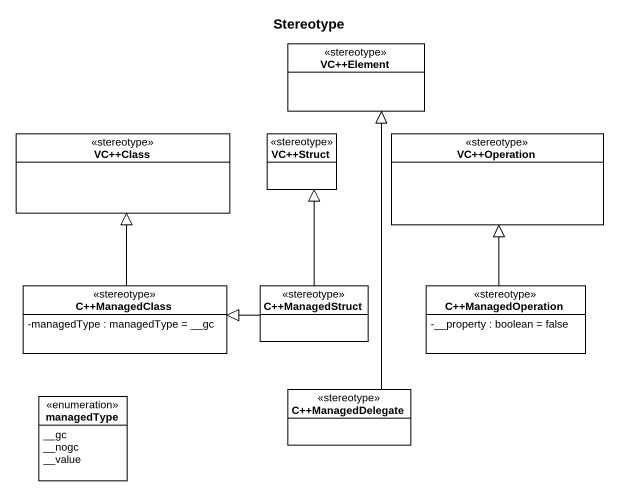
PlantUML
@startuml
title Stereotype
hide circle
hide empty members
skinparam classAttributeIconSize 0
class "VC++Element" as VC_Element <<stereotype>>
class "VC++Class" as VC_Class <<stereotype>>
class "VC++Struct" as VC_Struct <<stereotype>>
class "VC++Operation" as VC_Operation <<stereotype>>
class "C++ManagedClass" as C_ManagedClass <<stereotype>> {
  -managedType : managedType = __gc
}
class "C++ManagedStruct" as C_ManagedStruct <<stereotype>>
class "C++ManagedOperation" as C_ManagedOperation <<stereotype>> {
  -__property : boolean = false
}
enum managedType {
  ~__gc
  ~__nogc
  ~__value
}
class "C++ManagedDelegate" as C_ManagedDelegate <<stereotype>>
C_ManagedClass -up-|> VC_Class
C_ManagedStruct -up-|> VC_Struct
C_ManagedStruct -left-|> C_ManagedClass
C_ManagedOperation -up-|> VC_Operation
C_ManagedDelegate -up-|> VC_Element
@enduml
